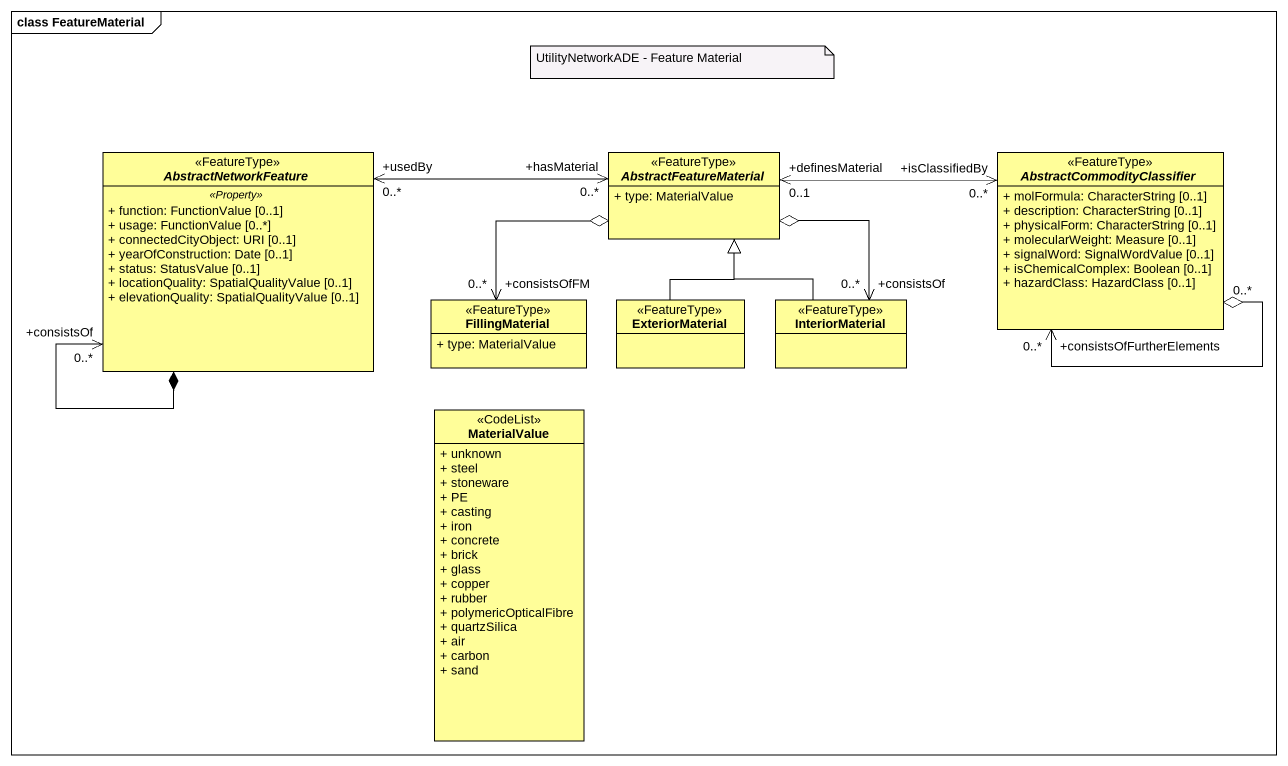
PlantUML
@startuml
mainframe class FeatureMaterial
hide circle
hide empty members
skinparam classAttributeIconSize 0
abstract class AbstractNetworkFeature <<FeatureType>> #FFFE99 {
  .. <<Property>> ..
  + function: FunctionValue [0..1]
  + usage: FunctionValue [0..*]
  + connectedCityObject: URI [0..1]
  + yearOfConstruction: Date [0..1]
  + status: StatusValue [0..1]
  + locationQuality: SpatialQualityValue [0..1]
  + elevationQuality: SpatialQualityValue [0..1]
}
abstract class AbstractFeatureMaterial <<FeatureType>> #FFFE99 {
  + type: MaterialValue
}
abstract class AbstractCommodityClassifier <<FeatureType>> #FFFE99 {
  + molFormula: CharacterString [0..1]
  + description: CharacterString [0..1]
  + physicalForm: CharacterString [0..1]
  + molecularWeight: Measure [0..1]
  + signalWord: SignalWordValue [0..1]
  + isChemicalComplex: Boolean [0..1]
  + hazardClass: HazardClass [0..1]
}
class FillingMaterial <<FeatureType>> #FFFE99 {
  + type: MaterialValue
}
class ExteriorMaterial <<FeatureType>> #FFFE99
class InteriorMaterial <<FeatureType>> #FFFE99
class MaterialValue <<CodeList>> #FFFE99 {
  + unknown
  + steel
  + stoneware
  + PE
  + casting
  + iron
  + concrete
  + brick
  + glass
  + copper
  + rubber
  + polymericOpticalFibre
  + quartzSilica
  + air
  + carbon
  + sand
}
AbstractNetworkFeature "+consistsOf\n0..*" <--* AbstractNetworkFeature
AbstractNetworkFeature "+usedBy\n0..*" <-right-> "+hasMaterial\n0..*" AbstractFeatureMaterial
AbstractFeatureMaterial "+definesMaterial\n0..1" <-right-> "+isClassifiedBy\n0..*" AbstractCommodityClassifier
AbstractCommodityClassifier "+consistsOfFurtherElements\n0..*" <--o "0..*" AbstractCommodityClassifier
FillingMaterial "+consistsOfFM\n0..*" <-up-o AbstractFeatureMaterial
ExteriorMaterial -up-|> AbstractFeatureMaterial
InteriorMaterial -up-|> AbstractFeatureMaterial
InteriorMaterial "+consistsOf\n0..*" <-up-o AbstractFeatureMaterial
note as N1
  UtilityNetworkADE - Feature Material
end note
@enduml
